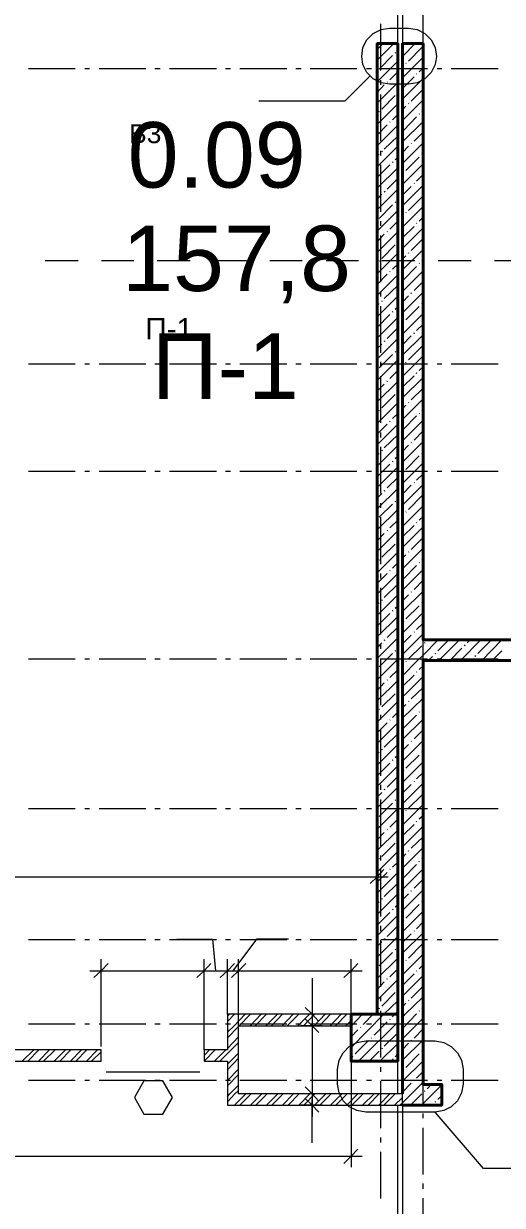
# Model space of a CAD drawing. Header units: millimetres. Extents: x -213547 to 415037, y -3642 to 106956.
# Drawn here: x -172386 to -167266, y 14414 to 27045 of the extents above; entities that cross this region are included whole.
import ezdxf

# ---------------------------------------------------------------- set-up
doc = ezdxf.new("R2010")
doc.units = ezdxf.units.MM
doc.layers.add('PDF _Текст', color=7, linetype='Continuous')
doc.styles.get("Standard").update_dxf_attribs({"font": 'arial.ttf'})

msp = doc.modelspace()

# ---------------------------------------------------------------- linework, layer by layer
at = {"lineweight": 9}
for points in [[(-168384.7, 26831), (-168384.7, 28284)], [(-168333.9, 28284), (-168333.9, 26831)], [(-168113.6, 26801.3), (-168113.6, 27301.2)], [(-168566.9, 26542.9), (-168566.9, 27042.8)], [(-168605, 26653), (-168427.1, 26831)], [(-168605, 26767.4), (-168554.2, 26818.3)], [(-168333.9, 26695.4), (-168198.3, 26831)], [(-168333.9, 26809.8), (-168312.7, 26831)], [(-168270.4, 26644.6), (-168126.3, 26788.6)], [(-168583.9, 26559.8), (-168439.8, 26703.9)], [(-168414.4, 26733.5), (-168405.9, 26737.8)], [(-168333.9, 26466.6), (-168113.6, 26686.9)], [(-168113.6, 26648.8), (-168113.6, 26699.6)], [(-172333, 26564.1), (-171833.1, 26564.1)], [(-171731.5, 26564.1), (-171680.6, 26564.1)], [(-171578.9, 26564.1), (-171079.1, 26564.1)], [(-170981.6, 26564.1), (-170926.5, 26564.1)], [(-170824.9, 26564.1), (-170325, 26564.1)], [(-170227.6, 26564.1), (-170172.5, 26564.1)], [(-170075, 26564.1), (-169570.9, 26564.1)], [(-169473.5, 26564.1), (-169418.4, 26564.1)], [(-169321, 26564.1), (-168821.1, 26564.1)], [(-168719.4, 26564.1), (-168664.3, 26564.1)], [(-168605, 26424.3), (-168384.7, 26644.6)], [(-168566.9, 26564.1), (-168067, 26564.1)], [(-168469.5, 26445.5), (-168384.7, 26530.2)], [(-168333.9, 26581), (-168325.4, 26589.5)], [(-168300, 26619.1), (-168295.8, 26623.4)], [(-168156, 26530.2), (-168113.6, 26572.5)], [(-168113.6, 26047.2), (-168113.6, 26547.1)], [(-167965.3, 26564.1), (-167914.5, 26564.1)], [(-167812.8, 26564.1), (-167312.9, 26564.1)], [(-168685.5, 26483.6), (-168952.4, 26216.7), (-169871.7, 26216.7)], [(-168605, 26195.5), (-168384.7, 26415.8)], [(-168566.9, 26390.4), (-168566.9, 26441.2)], [(-168499.1, 26420), (-168494.9, 26424.3)], [(-168333.9, 26352.3), (-168211.1, 26475.1)], [(-168333.9, 26237.9), (-168113.6, 26458.2)], [(-168185.6, 26504.8), (-168181.4, 26509)], [(-168605, 26309.9), (-168528.8, 26390.4)], [(-168566.9, 25788.8), (-168566.9, 26288.7)], [(-168554.2, 26132), (-168414.4, 26276)], [(-168240.7, 26216.7), (-168113.6, 26343.8)], [(-168605, 25966.7), (-168384.7, 26187)], [(-168333.9, 26009.1), (-168113.6, 26229.4)], [(-168333.9, 26123.5), (-168300, 26161.6)], [(-168270.4, 26191.3), (-168266.1, 26195.5)], [(-168583.9, 26102.3), (-168579.6, 26110.8)], [(-168439.8, 26017.6), (-168384.7, 26072.7)], [(-168325.4, 25903.2), (-168185.6, 26047.2)], [(-168156, 26076.9), (-168151.7, 26081.1)], [(-168126.3, 26102.3), (-168113.6, 26115)], [(-168605, 25852.4), (-168499.1, 25962.5)], [(-168605, 25738), (-168384.7, 25958.3)], [(-168469.5, 25992.2), (-168465.2, 25996.4)], [(-168333.9, 25780.3), (-168113.6, 26000.6)], [(-168113.6, 25894.7), (-168113.6, 25945.6)], [(-168528.8, 25704.1), (-168384.7, 25843.9)], [(-168333.9, 25551.6), (-168113.6, 25771.9)], [(-168240.7, 25763.4), (-168236.5, 25767.6)], [(-168211.1, 25788.8), (-168113.6, 25886.3)], [(-168113.6, 25293.2), (-168113.6, 25793.1)], [(-168605, 25513.5), (-168384.7, 25733.7)], [(-168605, 25623.6), (-168583.9, 25649)], [(-168566.9, 25636.3), (-168566.9, 25687.1)], [(-168554.2, 25674.4), (-168550, 25682.9)], [(-168333.9, 25666), (-168270.4, 25733.7)], [(-168126.3, 25649), (-168122.1, 25653.3)], [(-168605, 25399.1), (-168469.5, 25534.6)], [(-168566.9, 25034.8), (-168566.9, 25534.6)], [(-168439.8, 25560.1), (-168435.6, 25568.5)], [(-168414.4, 25589.7), (-168384.7, 25619.4)], [(-168333.9, 25327.1), (-168113.6, 25547.4)], [(-168300, 25475.3), (-168156, 25619.4)], [(-168605, 25284.7), (-168384.7, 25505)], [(-168499.1, 25276.2), (-168384.7, 25390.6)], [(-168325.4, 25449.9), (-168321.2, 25454.2)], [(-168185.6, 25361), (-168113.6, 25433)], [(-168605, 25055.9), (-168384.7, 25276.2)], [(-168333.9, 25098.3), (-168113.6, 25318.6)], [(-168333.9, 25212.7), (-168240.7, 25305.9)], [(-168211.1, 25335.5), (-168206.8, 25339.8)], [(-168605, 25170.3), (-168554.2, 25221.2)], [(-168528.8, 25246.6), (-168520.3, 25255)], [(-168414.4, 25132.2), (-168405.9, 25140.7)], [(-168270.4, 25047.5), (-168126.3, 25191.5)], [(-168113.6, 25140.7), (-168113.6, 25195.7)], [(-168605, 24827.2), (-168384.7, 25047.5)], [(-168583.9, 24962.7), (-168439.8, 25106.8)], [(-168333.9, 24869.5), (-168113.6, 25089.8)], [(-168300, 25022), (-168295.8, 25026.3)], [(-168113.6, 24539.1), (-168113.6, 25039)], [(-168566.9, 24882.2), (-168566.9, 24933.1)], [(-168469.5, 24848.4), (-168384.7, 24933.1)], [(-168333.9, 24983.9), (-168325.4, 24992.4)], [(-168185.6, 24907.7), (-168181.4, 24911.9)], [(-168156, 24933.1), (-168113.6, 24975.4)], [(-168605, 24598.4), (-168384.7, 24818.7)], [(-168605, 24712.8), (-168528.8, 24793.3)], [(-168566.9, 24280.7), (-168566.9, 24780.6)], [(-168499.1, 24818.7), (-168494.9, 24822.9)], [(-168333.9, 24755.2), (-168211.1, 24878)], [(-168333.9, 24640.8), (-168113.6, 24861.1)], [(-168554.2, 24534.9), (-168414.4, 24678.9)], [(-168333.9, 24412), (-168113.6, 24632.3)], [(-168240.7, 24619.6), (-168113.6, 24746.7)], [(-172155.1, 24513.7), (-171803.5, 24513.7)], [(-171553.5, 24513.7), (-171206.1, 24513.7)], [(-170956.2, 24513.7), (-170604.6, 24513.7)], [(-170354.6, 24513.7), (-170003, 24513.7)], [(-169753.1, 24513.7), (-169405.7, 24513.7)], [(-169151.5, 24513.7), (-168804.1, 24513.7)], [(-168605, 24369.6), (-168384.7, 24589.9)], [(-168583.9, 24505.2), (-168579.6, 24509.4)], [(-168554.2, 24513.7), (-168202.6, 24513.7)], [(-168333.9, 24526.4), (-168300, 24564.5)], [(-168270.4, 24589.9), (-168266.1, 24598.4)], [(-168126.3, 24505.2), (-168113.6, 24517.9)], [(-167952.6, 24513.7), (-167601, 24513.7)], [(-167351.1, 24513.7), (-167003.7, 24513.7)], [(-168469.5, 24390.8), (-168465.2, 24395.1)], [(-168439.8, 24420.5), (-168384.7, 24475.6)], [(-168333.9, 24183.2), (-168113.6, 24403.5)], [(-168325.4, 24306.1), (-168185.6, 24450.1)], [(-168156, 24479.8), (-168151.7, 24484)], [(-168113.6, 24386.6), (-168113.6, 24441.7)], [(-168605, 24255.3), (-168499.1, 24365.4)], [(-168605, 24140.9), (-168384.7, 24361.2)], [(-168211.1, 24191.7), (-168113.6, 24289.2)], [(-168113.6, 23785), (-168113.6, 24289.2)], [(-168605, 23912.1), (-168384.7, 24132.4)], [(-168566.9, 24128.2), (-168566.9, 24183.2)], [(-168528.8, 24107), (-168384.7, 24246.8)], [(-168333.9, 23954.5), (-168113.6, 24174.8)], [(-168333.9, 24068.9), (-168270.4, 24136.6)], [(-168240.7, 24162.1), (-168236.5, 24170.5)], [(-168605, 24026.5), (-168583.9, 24051.9)], [(-168566.9, 23526.6), (-168566.9, 24026.5)], [(-168554.2, 24077.3), (-168550, 24081.6)], [(-168414.4, 23992.6), (-168384.7, 24018)], [(-168300, 23878.2), (-168156, 24022.3)], [(-168126.3, 24051.9), (-168122.1, 24056.2)], [(-168605, 23797.7), (-168469.5, 23937.5)], [(-168605, 23683.4), (-168384.7, 23903.6)], [(-168439.8, 23963), (-168435.6, 23967.2)], [(-168333.9, 23725.7), (-168113.6, 23946)], [(-168499.1, 23679.1), (-168384.7, 23793.5)], [(-168325.4, 23848.6), (-168321.2, 23852.8)], [(-168185.6, 23763.8), (-168113.6, 23831.6)], [(-168605, 23458.8), (-168384.7, 23679.1)], [(-168605, 23573.2), (-168554.2, 23619.8)], [(-168528.8, 23649.5), (-168520.3, 23653.7)], [(-168333.9, 23501.2), (-168113.6, 23717.2)], [(-168333.9, 23611.3), (-168240.7, 23708.8)], [(-168211.1, 23734.2), (-168206.8, 23742.7)], [(-168113.6, 23632.5), (-168113.6, 23687.6)], [(-168583.9, 23365.6), (-168439.8, 23509.7)], [(-168414.4, 23535.1), (-168405.9, 23539.3)], [(-168270.4, 23450.4), (-168126.3, 23594.4)], [(-168113.6, 23035.2), (-168113.6, 23535.1)], [(-172333, 23408), (-171833.1, 23408)], [(-171731.5, 23408), (-171680.6, 23408)], [(-171578.9, 23408), (-171079.1, 23408)], [(-170981.6, 23408), (-170926.5, 23408)], [(-170824.9, 23408), (-170325, 23408)], [(-170227.6, 23408), (-170172.5, 23408)], [(-170075, 23408), (-169570.9, 23408)], [(-169473.5, 23408), (-169418.4, 23408)], [(-169321, 23408), (-168821.1, 23408)], [(-168719.4, 23408), (-168664.3, 23408)], [(-168605, 23230.1), (-168384.7, 23450.4)], [(-168566.9, 23374.1), (-168566.9, 23429.2)], [(-168566.9, 23408), (-168067, 23408)], [(-168333.9, 23272.4), (-168113.6, 23492.7)], [(-168333.9, 23386.8), (-168325.4, 23395.3)], [(-168300, 23420.7), (-168295.8, 23424.9)], [(-168156, 23336), (-168113.6, 23378.3)], [(-167965.3, 23408), (-167914.5, 23408)], [(-167812.8, 23408), (-167312.9, 23408)], [(-168566.9, 22776.8), (-168566.9, 23276.7)], [(-168469.5, 23251.3), (-168384.7, 23336)], [(-168333.9, 23158.1), (-168211.1, 23280.9)], [(-168333.9, 23043.7), (-168113.6, 23264)], [(-168185.6, 23306.3), (-168181.4, 23314.8)], [(-168605, 23001.3), (-168384.7, 23221.6)], [(-168605, 23115.7), (-168528.8, 23191.9)], [(-168499.1, 23221.6), (-168494.9, 23225.8)], [(-168240.7, 23022.5), (-168113.6, 23149.6)], [(-168605, 22772.5), (-168384.7, 22992.8)], [(-168554.2, 22937.8), (-168414.4, 23081.8)], [(-168333.9, 22814.9), (-168113.6, 23035.2)], [(-168270.4, 22992.8), (-168266.1, 22997.1)], [(-168583.9, 22908.1), (-168579.6, 22912.3)], [(-168439.8, 22823.4), (-168384.7, 22878.5)], [(-168333.9, 22929.3), (-168300, 22967.4)], [(-168156, 22878.5), (-168151.7, 22882.7)], [(-168126.3, 22908.1), (-168113.6, 22920.8)], [(-168113.6, 22878.5), (-168113.6, 22933.5)], [(-168605, 22543.8), (-168384.7, 22764.1)], [(-168605, 22658.2), (-168499.1, 22764.1)], [(-168469.5, 22793.7), (-168465.2, 22798)], [(-168333.9, 22586.1), (-168113.6, 22806.4)], [(-168325.4, 22709), (-168185.6, 22853)], [(-168113.6, 22281.1), (-168113.6, 22781)], [(-168566.9, 22620), (-168566.9, 22675.1)], [(-168528.8, 22509.9), (-168384.7, 22649.7)], [(-168211.1, 22594.6), (-168113.6, 22692.1)], [(-168605, 22315), (-168384.7, 22535.3)], [(-168566.9, 22022.7), (-168566.9, 22522.6)], [(-168554.2, 22480.2), (-168550, 22484.5)], [(-168333.9, 22357.4), (-168113.6, 22577.7)], [(-168333.9, 22471.8), (-168270.4, 22539.5)], [(-168240.7, 22565), (-168236.5, 22569.2)], [(-168605, 22429.4), (-168583.9, 22450.6)], [(-168439.8, 22365.9), (-168435.6, 22370.1)], [(-168414.4, 22395.5), (-168384.7, 22420.9)], [(-168300, 22281.1), (-168156, 22425.2)], [(-168126.3, 22450.6), (-168122.1, 22454.8)], [(-172333, 22259.9), (-171833.1, 22259.9)], [(-171731.5, 22259.9), (-171680.6, 22259.9)], [(-171578.9, 22259.9), (-171079.1, 22259.9)], [(-170981.6, 22259.9), (-170926.5, 22259.9)], [(-170824.9, 22259.9), (-170325, 22259.9)], [(-170227.6, 22259.9), (-170172.5, 22259.9)], [(-170075, 22259.9), (-169570.9, 22259.9)], [(-169473.5, 22259.9), (-169418.4, 22259.9)], [(-169321, 22259.9), (-168821.1, 22259.9)], [(-168719.4, 22259.9), (-168664.3, 22259.9)], [(-168605, 22200.6), (-168469.5, 22336.2)], [(-168605, 22086.3), (-168384.7, 22306.5)], [(-168566.9, 22259.9), (-168067, 22259.9)], [(-168333.9, 22128.6), (-168113.6, 22348.9)], [(-168325.4, 22251.5), (-168321.2, 22255.7)], [(-168185.6, 22166.7), (-168113.6, 22234.5)], [(-167965.3, 22259.9), (-167914.5, 22259.9)], [(-167812.8, 22259.9), (-167312.9, 22259.9)], [(-168499.1, 22082), (-168384.7, 22192.2)], [(-168333.9, 21899.9), (-168113.6, 22120.1)], [(-168333.9, 22014.2), (-168240.7, 22111.7)], [(-168211.1, 22137.1), (-168206.8, 22141.3)], [(-168113.6, 22128.6), (-168113.6, 22179.5)], [(-168605, 21857.5), (-168384.7, 22077.8)], [(-168605, 21971.9), (-168554.2, 22022.7)], [(-168528.8, 22052.4), (-168520.3, 22056.6)], [(-168270.4, 21853.3), (-168126.3, 21997.3)], [(-168113.6, 21527.1), (-168113.6, 22026.9)], [(-168605, 21633), (-168384.7, 21853.3)], [(-168583.9, 21768.5), (-168439.8, 21908.3)], [(-168566.9, 21870.2), (-168566.9, 21921)], [(-168414.4, 21938), (-168405.9, 21942.2)], [(-168333.9, 21671.1), (-168113.6, 21891.4)], [(-168566.9, 21268.6), (-168566.9, 21768.5)], [(-168469.5, 21654.2), (-168384.7, 21738.9)], [(-168333.9, 21785.5), (-168325.4, 21793.9)], [(-168300, 21823.6), (-168295.8, 21827.8)], [(-168156, 21738.9), (-168113.6, 21777)], [(-168605, 21404.2), (-168384.7, 21624.5)], [(-168499.1, 21624.5), (-168494.9, 21628.7)], [(-168333.9, 21561), (-168211.1, 21679.6)], [(-168333.9, 21446.6), (-168113.6, 21666.9)], [(-168185.6, 21709.2), (-168181.4, 21713.5)], [(-168605, 21518.6), (-168528.8, 21594.8)], [(-168554.2, 21340.7), (-168414.4, 21480.5)], [(-168240.7, 21425.4), (-168113.6, 21552.5)], [(-168605, 21175.4), (-168384.7, 21395.7)], [(-168333.9, 21217.8), (-168113.6, 21438.1)], [(-168333.9, 21332.2), (-168300, 21366.1)], [(-168270.4, 21395.7), (-168266.1, 21400)], [(-168113.6, 21374.6), (-168113.6, 21425.4)], [(-168583.9, 21311), (-168579.6, 21315.2)], [(-168439.8, 21226.3), (-168384.7, 21281.4)], [(-168325.4, 21111.9), (-168185.6, 21251.7)], [(-168156, 21281.4), (-168151.7, 21285.6)], [(-168126.3, 21311), (-168113.6, 21323.7)], [(-168113.6, 20773), (-168113.6, 21272.9)], [(-168605, 20946.7), (-168384.7, 21167)], [(-168605, 21061.1), (-168499.1, 21167)], [(-168566.9, 21116.1), (-168566.9, 21167)], [(-168469.5, 21196.6), (-168465.2, 21200.9)], [(-168333.9, 20989), (-168113.6, 21209.3)], [(-168211.1, 20997.5), (-168113.6, 21095)], [(-168566.9, 20514.6), (-168566.9, 21014.5)], [(-168528.8, 20912.8), (-168384.7, 21052.6)], [(-168333.9, 20760.3), (-168113.6, 20980.6)], [(-168240.7, 20967.9), (-168236.5, 20972.1)], [(-168605, 20717.9), (-168384.7, 20938.2)], [(-168605, 20832.3), (-168583.9, 20853.5)], [(-168554.2, 20883.1), (-168550, 20887.4)], [(-168333.9, 20874.7), (-168270.4, 20938.2)], [(-168126.3, 20853.5), (-168122.1, 20857.7)], [(-168605, 20603.5), (-168469.5, 20739.1)], [(-168439.8, 20768.8), (-168435.6, 20773)], [(-168414.4, 20798.4), (-168384.7, 20823.8)], [(-168333.9, 20531.5), (-168113.6, 20751.8)], [(-168300, 20684), (-168156, 20823.8)], [(-168605, 20489.2), (-168384.7, 20709.4)], [(-168499.1, 20484.9), (-168384.7, 20595.1)], [(-168325.4, 20654.4), (-168321.2, 20658.6)], [(-168185.6, 20569.6), (-168113.6, 20637.4)], [(-168113.6, 20620.5), (-168113.6, 20671.3)], [(-168605, 20260.4), (-168384.7, 20480.7)], [(-168333.9, 20302.8), (-168113.6, 20523)], [(-168333.9, 20417.1), (-168240.7, 20510.3)], [(-168211.1, 20540), (-168206.8, 20544.2)], [(-168113.6, 20018.9), (-168113.6, 20518.8)], [(-168605, 20374.8), (-168554.2, 20425.6)], [(-168566.9, 20362.1), (-168566.9, 20412.9)], [(-168528.8, 20455.3), (-168520.3, 20459.5)], [(-168414.4, 20340.9), (-168405.9, 20345.1)], [(-168333.9, 20074), (-168172.9, 20239.2), (-168113.6, 20294.3), (-167952.6, 20459.5)], [(-168270.4, 20256.2), (-168126.3, 20396)], [(-168100.9, 20425.6), (-168092.4, 20429.8)], [(-168071.3, 20455.3), (-168067, 20459.5)], [(-167956.9, 20340.9), (-167838.3, 20459.5)], [(-167944.2, 20239.2), (-167723.9, 20459.5)], [(-167829.8, 20239.2), (-167698.5, 20370.5)], [(-167715.4, 20239.2), (-167495.1, 20459.5)], [(-167673, 20396), (-167664.6, 20404.4)], [(-167643.4, 20425.6), (-167609.5, 20459.5)], [(-167529, 20311.2), (-167385, 20455.3)], [(-167486.6, 20239.2), (-167270.6, 20459.5)], [(-167376.5, 20239.2), (-167270.6, 20340.9)], [(-172333, 20256.2), (-171833.1, 20256.2)], [(-171731.5, 20256.2), (-171680.6, 20256.2)], [(-171578.9, 20256.2), (-171079.1, 20256.2)], [(-170981.6, 20256.2), (-170926.5, 20256.2)], [(-170824.9, 20256.2), (-170325, 20256.2)], [(-170227.6, 20256.2), (-170172.5, 20256.2)], [(-170075, 20256.2), (-169570.9, 20256.2)], [(-169473.5, 20256.2), (-169418.4, 20256.2)], [(-169321, 20256.2), (-168821.1, 20256.2)], [(-168719.4, 20256.2), (-168664.3, 20256.2)], [(-168605, 20031.6), (-168384.7, 20251.9)], [(-168583.9, 20171.4), (-168439.8, 20311.2)], [(-168566.9, 19760.5), (-168566.9, 20260.4)], [(-168566.9, 20256.2), (-168067, 20256.2)], [(-168300, 20226.5), (-168295.8, 20230.7)], [(-168058.5, 20239.2), (-168011.9, 20281.6)], [(-167986.5, 20311.2), (-167978.1, 20315.5)], [(-167965.3, 20256.2), (-167914.5, 20256.2)], [(-167812.8, 20256.2), (-167312.9, 20256.2)], [(-167601, 20239.2), (-167584.1, 20256.2)], [(-167558.7, 20281.6), (-167550.2, 20290)], [(-168469.5, 20057), (-168384.7, 20137.5)], [(-168333.9, 20188.4), (-168325.4, 20196.8)], [(-168185.6, 20112.1), (-168181.4, 20116.4)], [(-168156, 20141.8), (-168113.6, 20179.9)], [(-168605, 19807.1), (-168384.7, 20023.2)], [(-168605, 19917.2), (-168528.8, 19997.7)], [(-168499.1, 20027.4), (-168494.9, 20031.6)], [(-168333.9, 19959.6), (-168211.1, 20082.5)], [(-168333.9, 19845.2), (-168113.6, 20065.5)], [(-168554.2, 19743.6), (-168414.4, 19883.4)], [(-168333.9, 19620.7), (-168113.6, 19836.8)], [(-168240.7, 19828.3), (-168113.6, 19951.1)], [(-168113.6, 19866.4), (-168113.6, 19921.5)], [(-168605, 19578.3), (-168384.7, 19798.6)], [(-168583.9, 19713.9), (-168579.6, 19718.1)], [(-168333.9, 19730.9), (-168300, 19769)], [(-168270.4, 19798.6), (-168266.1, 19802.9)], [(-168126.3, 19713.9), (-168113.6, 19726.6)], [(-168113.6, 19264.9), (-168113.6, 19764.7)], [(-168566.9, 19608), (-168566.9, 19658.8)], [(-168469.5, 19599.5), (-168465.2, 19603.8)], [(-168439.8, 19629.2), (-168384.7, 19684.3)], [(-168333.9, 19391.9), (-168113.6, 19612.2)], [(-168325.4, 19514.8), (-168185.6, 19654.6)], [(-168156, 19684.3), (-168151.7, 19688.5)], [(-168605, 19349.6), (-168384.7, 19569.9)], [(-168605, 19464), (-168499.1, 19569.9)], [(-168566.9, 19006.4), (-168566.9, 19506.3)], [(-168528.8, 19311.5), (-168384.7, 19455.5)], [(-168211.1, 19400.4), (-168113.6, 19497.9)], [(-168605, 19120.8), (-168384.7, 19341.1)], [(-168333.9, 19163.2), (-168113.6, 19383.5)], [(-168333.9, 19277.6), (-168270.4, 19341.1)], [(-168240.7, 19370.8), (-168236.5, 19375)], [(-168605, 19235.2), (-168583.9, 19256.4)], [(-168554.2, 19286), (-168550, 19290.3)], [(-168414.4, 19201.3), (-168384.7, 19226.7)], [(-168300, 19086.9), (-168156, 19226.7)], [(-168126.3, 19256.4), (-168122.1, 19260.6)], [(-168605, 19006.4), (-168469.5, 19142)], [(-168605, 18892.1), (-168384.7, 19112.3)], [(-168439.8, 19171.7), (-168435.6, 19175.9)], [(-168333.9, 18934.4), (-168113.6, 19154.7)], [(-168113.6, 19112.3), (-168113.6, 19167.4)], [(-168499.1, 18883.6), (-168384.7, 18998)], [(-168325.4, 19057.3), (-168321.2, 19061.5)], [(-168211.1, 18942.9), (-168206.8, 18947.1)], [(-168185.6, 18972.5), (-168113.6, 19040.3)], [(-168113.6, 18510.8), (-168113.6, 19014.9)], [(-168605, 18663.3), (-168384.7, 18883.6)], [(-168605, 18777.7), (-168554.2, 18828.5)], [(-168566.9, 18853.9), (-168566.9, 18909)], [(-168528.8, 18858.2), (-168520.3, 18862.4)], [(-168333.9, 18705.7), (-168113.6, 18925.9)], [(-168333.9, 18820), (-168240.7, 18913.2)], [(-168583.9, 18570.1), (-168439.8, 18714.1)], [(-168566.9, 18252.4), (-168566.9, 18752.3)], [(-168414.4, 18743.8), (-168405.9, 18748)], [(-168333.9, 18476.9), (-168113.6, 18697.2)], [(-168270.4, 18659.1), (-168126.3, 18798.9)], [(-172333, 18654.8), (-171833.1, 18654.8)], [(-171731.5, 18654.8), (-171680.6, 18654.8)], [(-171578.9, 18654.8), (-171079.1, 18654.8)], [(-170981.6, 18654.8), (-170926.5, 18654.8)], [(-170824.9, 18654.8), (-170325, 18654.8)], [(-170227.6, 18654.8), (-170172.5, 18654.8)], [(-170075, 18654.8), (-169570.9, 18654.8)], [(-169473.5, 18654.8), (-169418.4, 18654.8)], [(-169321, 18654.8), (-168821.1, 18654.8)], [(-168719.4, 18654.8), (-168664.3, 18654.8)], [(-168605, 18434.5), (-168384.7, 18654.8)], [(-168566.9, 18654.8), (-168067, 18654.8)], [(-168333.9, 18591.3), (-168325.4, 18599.7)], [(-168300, 18629.4), (-168295.8, 18633.6)], [(-168156, 18544.7), (-168113.6, 18582.8)], [(-167965.3, 18654.8), (-167914.5, 18654.8)], [(-167812.8, 18654.8), (-167312.9, 18654.8)], [(-168469.5, 18455.7), (-168384.7, 18540.4)], [(-168333.9, 18362.5), (-168211.1, 18485.4)], [(-168333.9, 18248.1), (-168113.6, 18468.4)], [(-168185.6, 18515), (-168181.4, 18519.3)], [(-168605, 18205.8), (-168384.7, 18426.1)], [(-168605, 18320.1), (-168528.8, 18400.6)], [(-168499.1, 18430.3), (-168494.9, 18434.5)], [(-168240.7, 18231.2), (-168113.6, 18354)], [(-168113.6, 18358.3), (-168113.6, 18413.3)], [(-168605, 17977), (-168384.7, 18197.3)], [(-168554.2, 18142.2), (-168414.4, 18286.3)], [(-168333.9, 18019.4), (-168113.6, 18239.7)], [(-168270.4, 18201.5), (-168266.1, 18205.8)], [(-168113.6, 17761), (-168113.6, 18260.8)], [(-168583.9, 18116.8), (-168579.6, 18121)], [(-168566.9, 18099.9), (-168566.9, 18154.9)], [(-168439.8, 18027.8), (-168384.7, 18082.9)], [(-168333.9, 18133.7), (-168300, 18171.9)], [(-168156, 18087.1), (-168151.7, 18091.4)], [(-168126.3, 18116.8), (-168113.6, 18125.3)], [(-168605, 18036.3), (-168605, 17926.2), (-168605, 17807.6)], [(-168605, 17752.5), (-168384.7, 17972.8)], [(-168605, 17866.9), (-168499.1, 17972.8)], [(-168566.9, 17502.5), (-168566.9, 18002.4)], [(-168469.5, 18002.4), (-168465.2, 18006.7)], [(-168333.9, 17790.6), (-168113.6, 18010.9)], [(-168325.4, 17913.5), (-168185.6, 18057.5)], [(-178441.8, 17926.2), (-178204.6, 17926.2), (-168486.4, 17926.2)], [(-168528.8, 17714.4), (-168384.7, 17858.4)], [(-168211.1, 17803.3), (-168113.6, 17900.8)], [(-168605, 17523.7), (-168384.7, 17744)], [(-168554.2, 17688.9), (-168550, 17693.2)], [(-168333.9, 17566.1), (-168113.6, 17786.4)], [(-168333.9, 17680.5), (-168270.4, 17744)], [(-168240.7, 17773.7), (-168236.5, 17777.9)], [(-168605, 17638.1), (-168583.9, 17659.3)], [(-168439.8, 17574.6), (-168435.6, 17578.8)], [(-168414.4, 17600), (-168384.7, 17629.6)], [(-168333.9, 17337.3), (-168113.6, 17557.6)], [(-168300, 17485.6), (-168156, 17629.6)], [(-168126.3, 17659.3), (-168122.1, 17663.5)], [(-168113.6, 17604.2), (-168113.6, 17659.3)], [(-168605, 17409.3), (-168469.5, 17544.9)], [(-168605, 17295), (-168384.7, 17515.2)], [(-168325.4, 17460.2), (-168321.2, 17464.4)], [(-168185.6, 17371.2), (-168113.6, 17443.2)], [(-168113.6, 17006.9), (-168113.6, 17506.8)], [(-168566.9, 17345.8), (-168566.9, 17400.9)], [(-168499.1, 17286.5), (-168384.7, 17400.9)], [(-168333.9, 17108.6), (-168113.6, 17328.8)], [(-168333.9, 17222.9), (-168240.7, 17316.1)], [(-168211.1, 17345.8), (-168206.8, 17350)], [(-172333, 17256.8), (-171833.1, 17256.8)], [(-171731.5, 17256.8), (-171680.6, 17256.8)], [(-171578.9, 17256.8), (-171079.1, 17256.8)], [(-170981.6, 17256.8), (-170926.5, 17256.8)], [(-170824.9, 17256.8), (-170325, 17256.8)], [(-170748.6, 17261.1), (-170367.4, 17261.1), (-170333.5, 16922.2)], [(-170227.6, 17256.8), (-170172.5, 17256.8)], [(-169554, 17261.1), (-169897.1, 17261.1), (-170147.1, 16922.2)], [(-170075, 17256.8), (-169570.9, 17256.8)], [(-169473.5, 17256.8), (-169418.4, 17256.8)], [(-169321, 17256.8), (-168821.1, 17256.8)], [(-168719.4, 17256.8), (-168664.3, 17256.8)], [(-168605, 17066.2), (-168384.7, 17286.5)], [(-168605, 17180.6), (-168554.2, 17231.4)], [(-168566.9, 17256.8), (-168067, 17256.8)], [(-168566.9, 16748.5), (-168566.9, 17248.4)], [(-168528.8, 17261.1), (-168520.3, 17265.3)], [(-168270.4, 17057.7), (-168126.3, 17201.8)], [(-167965.3, 17256.8), (-167914.5, 17256.8)], [(-167812.8, 17256.8), (-167312.9, 17256.8)], [(-168605, 16837.4), (-168384.7, 17057.7)], [(-168583.9, 16973), (-168439.8, 17117)], [(-168414.4, 17146.7), (-168405.9, 17150.9)], [(-168333.9, 16879.8), (-168113.6, 17100.1)], [(-171557.8, 16113), (-171557.8, 16922.2), (-171557.8, 17045)], [(-170456.3, 16074.9), (-170456.3, 16922.2), (-170456.3, 17045)], [(-170206.4, 16456.2), (-170206.4, 16922.2), (-170206.4, 17045)], [(-170087.8, 16333.3), (-170087.8, 16922.2), (-170087.8, 17045)], [(-168884.6, 16456.2), (-168884.6, 16922.2), (-168884.6, 17045)], [(-168469.5, 16858.6), (-168384.7, 16943.3)], [(-168333.9, 16994.2), (-168325.4, 17002.6)], [(-168300, 17032.3), (-168295.8, 17036.5)], [(-168156, 16943.3), (-168113.6, 16985.7)], [(-171676.4, 16922.2), (-170456.3, 16922.2), (-170206.4, 16922.2), (-170087.8, 16922.2), (-168766, 16922.2)], [(-169299.8, 16841.7), (-169299.8, 16502.8), (-169299.8, 16396.8)], [(-168605, 16608.7), (-168384.7, 16829)], [(-168605, 16723), (-168528.8, 16803.5)], [(-168499.1, 16833.2), (-168494.9, 16837.4)], [(-168333.9, 16765.4), (-168211.1, 16888.3)], [(-168333.9, 16651), (-168113.6, 16871.3)], [(-168185.6, 16917.9), (-168181.4, 16922.2)], [(-168113.6, 16854.4), (-168113.6, 16905.2)], [(-168554.2, 16545.1), (-168414.4, 16689.2)], [(-168240.7, 16629.8), (-168113.6, 16756.9)], [(-168113.6, 16252.8), (-168113.6, 16752.7)], [(-169299.8, 16574.8), (-169299.8, 16333.3), (-169299.8, 15604.7), (-169299.8, 15363.2)], [(-168884.6, 16100.3), (-168533, 16456.2), (-168384.7, 16600.2)], [(-168566.9, 16596), (-168566.9, 16646.8)], [(-168333.9, 16422.3), (-168304.3, 16456.2), (-168113.6, 16642.6)], [(-168333.9, 16536.6), (-168300, 16574.8)], [(-168270.4, 16604.4), (-168266.1, 16608.7)], [(-170206.4, 16435), (-170185.2, 16456.2)], [(-170206.4, 16265.5), (-170134.4, 16333.3), (-170015.7, 16456.2)], [(-170206.4, 16379.9), (-170130.1, 16456.2)], [(-170079.3, 16333.3), (-169960.7, 16456.2)], [(-169964.9, 16333.3), (-169846.3, 16456.2)], [(-169909.8, 16333.3), (-169787, 16456.2)], [(-169795.4, 16333.3), (-169672.6, 16456.2)], [(-169736.1, 16333.3), (-169617.5, 16456.2)], [(-169621.8, 16333.3), (-169503.1, 16456.2)], [(-169566.7, 16333.3), (-169443.8, 16456.2)], [(-169452.3, 16333.3), (-169329.4, 16456.2)], [(-169193.9, 16456.2), (-169299.8, 16456.2), (-169422.6, 16456.2)], [(-169393, 16333.3), (-169274.4, 16456.2)], [(-169278.6, 16333.3), (-169160, 16456.2)], [(-169223.5, 16333.3), (-169104.9, 16456.2)], [(-169109.2, 16333.3), (-168990.5, 16456.2)], [(-169049.8, 16333.3), (-168931.2, 16456.2)], [(-168884.6, 16329.1), (-168761.8, 16456.2)], [(-168753.3, 16346), (-168647.4, 16456.2)], [(-168583.9, 16515.5), (-168579.6, 16523.9)], [(-168566.9, 15994.4), (-168566.9, 16494.3)], [(-168439.8, 16430.7), (-168418.6, 16456.2), (-168384.7, 16485.8)], [(-168384.7, 15604.7), (-168384.7, 16456.2)], [(-168325.4, 16316.4), (-168189.9, 16456.2), (-168185.6, 16460.4)], [(-168156, 16490), (-168151.7, 16494.3)], [(-168126.3, 16515.5), (-168113.6, 16528.2)], [(-172333, 16354.5), (-171833.1, 16354.5)], [(-171731.5, 16354.5), (-171680.6, 16354.5)], [(-171578.9, 16354.5), (-171079.1, 16354.5)], [(-170981.6, 16354.5), (-170926.5, 16354.5)], [(-170824.9, 16354.5), (-170325, 16354.5)], [(-170227.6, 16354.5), (-170172.5, 16354.5)], [(-170206.4, 16206.2), (-170087.8, 16324.8)], [(-170075, 16354.5), (-169570.9, 16354.5)], [(-169473.5, 16354.5), (-169418.4, 16354.5)], [(-169193.9, 16333.3), (-169299.8, 16333.3), (-169422.6, 16333.3)], [(-169321, 16354.5), (-168821.1, 16354.5)], [(-168939.7, 16333.3), (-168884.6, 16388.4)], [(-168804.1, 15956.3), (-168384.7, 16371.4)], [(-168783, 16316.4), (-168778.7, 16320.6)], [(-168719.4, 16354.5), (-168664.3, 16354.5)], [(-168638.9, 16231.6), (-168499.1, 16375.7)], [(-168566.9, 16354.5), (-168067, 16354.5)], [(-168469.5, 16401.1), (-168465.2, 16409.6)], [(-168333.9, 16193.5), (-168113.6, 16413.8)], [(-168211.1, 16202), (-168113.6, 16299.4)], [(-167965.3, 16354.5), (-167914.5, 16354.5)], [(-167812.8, 16354.5), (-167312.9, 16354.5)], [(-170206.4, 16091.8), (-170087.8, 16214.7)], [(-168884.6, 16214.7), (-168812.6, 16290.9)], [(-168842.3, 16032.5), (-168698.2, 16176.6)], [(-168668.6, 16202), (-168664.3, 16206.2)], [(-168528.8, 16117.2), (-168384.7, 16257)], [(-168333.9, 15964.7), (-168113.6, 16185)], [(-168240.7, 16176.6), (-168236.5, 16180.8)], [(-173565.8, 15956.3), (-171557.8, 15956.3), (-171557.8, 16074.9), (-173565.8, 16074.9)], [(-172400.8, 15956.3), (-172277.9, 16074.9)], [(-172341.5, 15956.3), (-172222.9, 16074.9)], [(-172227.1, 15956.3), (-172108.5, 16074.9)], [(-172172, 15956.3), (-172049.2, 16074.9)], [(-172057.7, 15956.3), (-171939, 16074.9)], [(-171998.3, 15956.3), (-171879.7, 16074.9)], [(-171884, 15956.3), (-171765.3, 16074.9)], [(-171828.9, 15956.3), (-171710.3, 16074.9)], [(-171714.5, 15956.3), (-171595.9, 16074.9)], [(-171659.4, 15956.3), (-171557.8, 16053.7)], [(-170456.3, 16015.6), (-170397, 16074.9)], [(-170456.3, 15956.3), (-170337.7, 16074.9)], [(-170346.2, 15956.3), (-170223.3, 16074.9)], [(-170286.9, 15956.3), (-170206.4, 16036.8), (-170087.8, 16155.4)], [(-170206.4, 15922.4), (-170087.8, 16041)], [(-168689.8, 15956.3), (-168583.9, 16062.2)], [(-168575.4, 15956.3), (-168384.7, 16142.7)], [(-168554.2, 16087.6), (-168550, 16096.1)], [(-168333.9, 16079.1), (-168270.4, 16146.9)], [(-168126.3, 16062.2), (-168122.1, 16066.4)], [(-168113.6, 16100.3), (-168113.6, 16151.1)], [(-170206.4, 15863.1), (-170087.8, 15985.9)], [(-168884.6, 15956.3), (-168884.6, 14939.5), (-168884.6, 14820.9)], [(-168867.7, 16002.9), (-168863.4, 16007.1)], [(-168439.8, 15973.2), (-168435.6, 15981.7)], [(-168414.4, 16002.9), (-168384.7, 16032.5)], [(-168333.9, 15740.2), (-168113.6, 15960.5)], [(-168300, 15888.5), (-168156, 16032.5)], [(-168113.6, 15498.7), (-168113.6, 15998.6)], [(-171502.7, 15841.9), (-170502.9, 15841.9)], [(-170206.4, 15748.7), (-170087.8, 15871.5)], [(-170206.4, 15693.6), (-170087.8, 15812.2)], [(-168566.9, 15841.9), (-168566.9, 15892.7)], [(-168325.4, 15863.1), (-168321.2, 15867.3)], [(-168185.6, 15774.1), (-168113.6, 15846.1)], [(-172333, 15752.9), (-171833.1, 15752.9)], [(-171731.5, 15752.9), (-171680.6, 15752.9)], [(-171578.9, 15752.9), (-171079.1, 15752.9)], [(-170981.6, 15752.9), (-170926.5, 15752.9)], [(-170824.9, 15752.9), (-170325, 15752.9)], [(-170227.6, 15752.9), (-170172.5, 15752.9)], [(-170206.4, 15579.2), (-170181, 15604.7), (-170087.8, 15697.9)], [(-170075, 15752.9), (-169570.9, 15752.9)], [(-169473.5, 15752.9), (-169418.4, 15752.9)], [(-169321, 15752.9), (-168821.1, 15752.9)], [(-168719.4, 15752.9), (-168664.3, 15752.9)], [(-168566.9, 15752.9), (-168067, 15752.9)], [(-168566.9, 15240.3), (-168566.9, 15740.2)], [(-168333.9, 15511.5), (-168113.6, 15731.7)], [(-168333.9, 15625.8), (-168240.7, 15719)], [(-168211.1, 15748.7), (-168206.8, 15752.9)], [(-168134.8, 15486), (-168113.6, 15503), (-167914.5, 15702.1)], [(-168071.3, 15659.7), (-168028.9, 15706.3)], [(-167965.3, 15752.9), (-167914.5, 15752.9)], [(-167812.8, 15752.9), (-167312.9, 15752.9)], [(-170206.4, 15519.9), (-170125.9, 15604.7), (-170087.8, 15642.8)], [(-170130.1, 15486), (-170011.5, 15604.7)], [(-170075, 15486), (-169952.2, 15604.7)], [(-169960.7, 15486), (-169837.8, 15604.7)], [(-169901.4, 15486), (-169782.7, 15604.7)], [(-169787, 15486), (-169668.4, 15604.7)], [(-169731.9, 15486), (-169609, 15604.7)], [(-169617.5, 15486), (-169498.9, 15604.7)], [(-169558.2, 15486), (-169439.6, 15604.7)], [(-169443.8, 15486), (-169325.2, 15604.7)], [(-169193.9, 15604.7), (-169299.8, 15604.7), (-169422.6, 15604.7)], [(-169388.8, 15486), (-169270.1, 15604.7)], [(-169299.8, 15083.6), (-169299.8, 15426.7), (-169299.8, 15545.3)], [(-169274.4, 15486), (-169155.8, 15604.7)], [(-169219.3, 15486), (-169096.4, 15604.7)], [(-169104.9, 15486), (-168982.1, 15604.7)], [(-169045.6, 15486), (-168927, 15604.7)], [(-168931.2, 15486), (-168812.6, 15604.7)], [(-168876.2, 15486), (-168753.3, 15604.7)], [(-168761.8, 15486), (-168638.9, 15604.7)], [(-168702.5, 15486), (-168583.9, 15604.7)], [(-168588.1, 15486), (-168469.5, 15604.7)], [(-168533, 15486), (-168414.4, 15604.7)], [(-168418.6, 15486), (-168333.9, 15566.5)], [(-168249.2, 15486), (-168126.3, 15604.7)], [(-168100.9, 15634.3), (-168092.4, 15638.5)], [(-167956.9, 15545.3), (-167914.5, 15587.7)], [(-169193.9, 15486), (-169299.8, 15486), (-169422.6, 15486)], [(-168384.7, 5145.1), (-168384.7, 15486)], [(-168363.6, 15486), (-168333.9, 15511.5)], [(-168333.9, 15486), (-168333.9, 13151.8)], [(-168020.4, 15486), (-168011.9, 15490.3)], [(-167986.5, 15519.9), (-167978.1, 15524.2)], [(-166571.6, 14808.2), (-167469.7, 14808.2), (-167986.5, 15409.8)], [(-168113.6, 15346.2), (-168113.6, 15397.1)], [(-168113.6, 14744.7), (-168113.6, 15244.6)], [(-168566.9, 15087.8), (-168566.9, 15138.7)], [(-178441.8, 14939.5), (-173570, 14939.5), (-168766, 14939.5)], [(-168566.9, 14486.3), (-168566.9, 14986.1)], [(-168113.6, 14592.2), (-168113.6, 14647.2)], [(-168113.6, 13990.6), (-168113.6, 14490.5)]]:
    msp.add_lwpolyline(points, dxfattribs=at)
for points in [[(-168473.7, 26996.2), (-168270.4, 26996.2), (-168177.2, 26983.5), (-168096.7, 26941.1), (-168028.9, 26873.3), (-167986.5, 26788.6), (-167969.6, 26695.4), (-167986.5, 26606.4), (-168028.9, 26521.7), (-168096.7, 26453.9), (-168177.2, 26411.6), (-168270.4, 26398.9), (-168473.7, 26398.9), (-168562.7, 26411.6), (-168647.4, 26453.9), (-168715.2, 26521.7), (-168757.5, 26606.4), (-168770.3, 26695.4), (-168757.5, 26788.6), (-168715.2, 26873.3), (-168647.4, 26941.1), (-168562.7, 26983.5)], [(-170206.4, 15604.7), (-170206.4, 15486), (-168333.9, 15486), (-168333.9, 15604.7), (-170087.8, 15604.7), (-170087.8, 16333.3), (-168884.6, 16333.3), (-168884.6, 16456.2), (-170206.4, 16456.2), (-170206.4, 16333.3), (-170206.4, 16074.9), (-170456.3, 16074.9), (-170456.3, 15956.3), (-170206.4, 15956.3)], [(-168727.9, 16172.3), (-167986.5, 16172.3), (-167893.3, 16155.4), (-167812.8, 16113), (-167745.1, 16045.2), (-167702.7, 15964.7), (-167685.7, 15871.5), (-167685.7, 15710.6), (-167702.7, 15617.4), (-167745.1, 15532.6), (-167812.8, 15469.1), (-167893.3, 15426.7), (-167986.5, 15409.8), (-168727.9, 15409.8), (-168821.1, 15426.7), (-168905.8, 15469.1), (-168969.4, 15532.6), (-169011.7, 15617.4), (-169028.7, 15710.6), (-169028.7, 15871.5), (-169011.7, 15964.7), (-168969.4, 16045.2), (-168905.8, 16113), (-168821.1, 16155.4)], [(-171100.2, 15744.5), (-171201.9, 15566.5), (-171100.2, 15388.6), (-170896.9, 15388.6), (-170795.2, 15566.5), (-170896.9, 15744.5)]]:
    msp.add_lwpolyline(points, close=True, dxfattribs=at)
at = {"lineweight": 40}
for points in [[(-168384.7, 16456.2), (-168384.7, 26831), (-168605, 26831), (-168605, 16456.2)], [(-168384.7, 16456.2), (-168884.6, 16456.2), (-168884.6, 15956.3), (-168384.7, 15956.3)]]:
    msp.add_lwpolyline(points, close=True, dxfattribs=at)
for points in [[(-166414.8, 15685.1), (-166414.8, 15816.5), (-166414.8, 19315.7), (-164711.8, 19315.7), (-164491.5, 19315.7), (-164491.5, 20239.2), (-164491.5, 20459.5), (-164491.5, 21959.2), (-164711.8, 21959.2), (-164711.8, 20459.5), (-168113.6, 20459.5), (-168113.6, 26831), (-168333.9, 26831), (-168333.9, 20239.2), (-168333.9, 16456.2), (-168333.9, 15604.7)], [(-168333.9, 15486), (-168113.6, 15486), (-167914.5, 15486), (-167914.5, 15706.3), (-168113.6, 15706.3), (-168113.6, 16456.2), (-168113.6, 20239.2), (-166635.1, 20239.2), (-166635.1, 19536), (-166635.1, 15816.5), (-166635.1, 15486), (-166414.8, 15486)]]:
    msp.add_lwpolyline(points, dxfattribs=at)
at = {"lineweight": 18}
for points in [[(-168533, 18002.4), (-168605, 17926.2), (-168681.3, 17854.2)], [(-171481.5, 16998.4), (-171557.8, 16922.2), (-171634, 16850.1)], [(-170384.3, 16998.4), (-170456.3, 16922.2), (-170532.6, 16850.1)], [(-170130.1, 16998.4), (-170206.4, 16922.2), (-170282.6, 16850.1)], [(-170011.5, 16998.4), (-170087.8, 16922.2), (-170164, 16850.1)], [(-168812.6, 16998.4), (-168884.6, 16922.2), (-168960.9, 16850.1)], [(-169227.8, 16379.9), (-169299.8, 16456.2), (-169376, 16528.2)], [(-169227.8, 16261.3), (-169299.8, 16333.3), (-169376, 16409.6)], [(-169227.8, 15528.4), (-169299.8, 15604.7), (-169376, 15680.9)], [(-169227.8, 15409.8), (-169299.8, 15486), (-169376, 15558.1)], [(-168812.6, 15015.8), (-168884.6, 14939.5), (-168960.9, 14863.3)]]:
    msp.add_lwpolyline(points, dxfattribs=at)

# ---------------------------------------------------------------- texts
at = {"char_height": 700, "attachment_point": 4}
for s, insert in [('0.09', (-171273.1, 25637.4)), ('157,8', (-171332.3, 24471.7)), ('П-1', (-171015, 23384.4))]:
    msp.add_mtext(s, dxfattribs=dict(at, insert=insert))
at = {"layer": 'PDF _Текст', "color": 1, "insert": (-171258.8, 25867.1), "char_height": 202.52, "attachment_point": 4}
msp.add_mtext('В3', dxfattribs=at)
at = {"layer": 'PDF _Текст', "insert": (-171085.3, 23784.3), "char_height": 227.67, "attachment_point": 4}
msp.add_mtext('П-1', dxfattribs=at)

doc.saveas('drawing.dxf')
